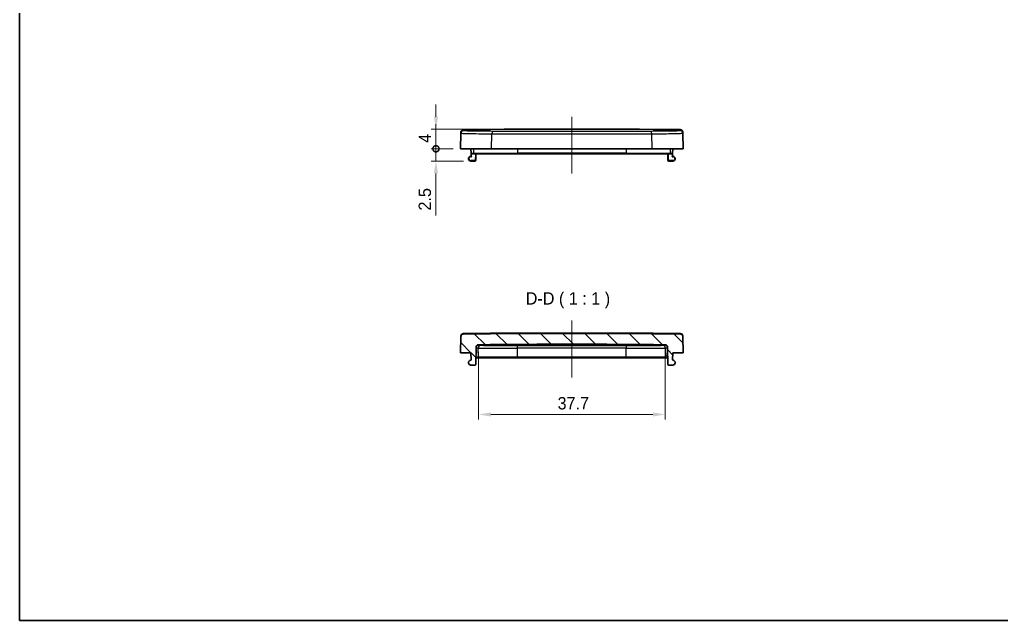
# Model space of a CAD drawing. Header units: millimetres. Extents: x -310 to 1154, y 4 to 285.
# Drawn here: x 362 to 560.7, y 4.5 to 126.1 of the extents above; entities that cross this region are included whole.
import ezdxf

# ---------------------------------------------------------------- set-up
doc = ezdxf.new("R2010")
doc.units = ezdxf.units.MM
doc.layers.get('Defpoints').update_dxf_attribs({"lineweight": 25})
for name, color, linetype, lineweight in [('Border (ISO)', 7, 'Continuous', 35), ('Centerline (ISO)', 131, 'Continuous', 18), ('Dimension (ISO)', 7, 'Continuous', 18), ('Hatch (ISO)', 1, 'Continuous', 18), ('Symbol (ISO)', 7, 'Continuous', 18), ('Visible (ISO)', 7, 'Continuous', 35), ('Visible Narrow (ISO)', 7, 'Continuous', 25)]:
    doc.layers.add(name, color=color, linetype=linetype, lineweight=lineweight)
doc.styles.add('Note Text (TK)', font='')
doc.styles.get('Note Text (TK)').set_extended_font_data('MS PGothic')
doc.dimstyles.new('Default - Method 1b (TK)', dxfattribs={"dimtxt": 2.5, "dimasz": 2.5, "dimexe": 1, "dimexo": 1.5, "dimgap": 1, "dimtad": 1, "dimtoh": 1, "dimrnd": 1e-08, "dimdsep": 46, "dimtxsty": 'Note Text (TK)', "dimcen": 0.09, "dimdle": 5, "dimclrd": 100, "dimclre": 100, "dimclrt": 7, "dimadec": 1, "dimazin": 1, "dimtfac": 1, "dimtmove": 0, "dimatfit": 3, "dimfxl": 1, "dimtolj": 1, "dimlwd": -1, "dimlwe": -1, "dimarcsym": 0})

# ---------------------------------------------------------------- blocks, each defined once
blk = doc.blocks.new('図面枠 tk図枠')
at = {"layer": 'Border (ISO)'}
for p, q in [((14.5, 289), (14.5, 8)), ((14.5, 8), (405.5, 8))]:
    blk.add_line(p, q, dxfattribs=at)
blk = doc.blocks.new('_DotSmall')
at = {"color": 0, "linetype": 'ByBlock', "const_width": 0.5}
blk.add_lwpolyline([(-0.0625, 0, 1), (0.0625, 0, 1)], format="xyb", close=True, dxfattribs=at)
blk = doc.blocks.new('*D67')
at = {"layer": 'Defpoints', "color": 0}
for p in [(446.25, 99.98), (451.25, 99.98), (453.33, 97.48)]:
    blk.add_point(p, dxfattribs=at)
at = {"layer": 'Dimension (ISO)', "color": 100}
for p, q in [((446.25, 99.98), (446.25, 104.98)), ((449.75, 99.98), (445.25, 99.98)), ((446.25, 99.98), (446.25, 97.48)), ((451.83, 97.48), (445.25, 97.48)), ((446.25, 94.98), (446.25, 86.47))]:
    blk.add_line(p, q, dxfattribs=at)
blk.add_solid([(445.83, 94.98), (446.67, 94.98), (446.25, 97.48)], dxfattribs=at)
at = {"layer": 'Dimension (ISO)', "color": 100, "xscale": 2.5, "yscale": 2.5, "zscale": 2.5, "rotation": 270}
blk.add_blockref('_DotSmall', (446.25, 99.98), dxfattribs=at)
at = {"layer": 'Dimension (ISO)', "color": 7, "insert": (444, 87.47), "char_height": 2.5, "attachment_point": 4, "rotation": 90, "style": 'Note Text (TK)'}
blk.add_mtext('\\A1;2.5', dxfattribs=at)
blk = doc.blocks.new('*D68')
at = {"layer": 'Defpoints', "color": 0}
for p in [(446.25, 103.98), (473.75, 103.98), (451.25, 99.98)]:
    blk.add_point(p, dxfattribs=at)
at = {"layer": 'Dimension (ISO)', "color": 100}
for p, q in [((446.25, 106.48), (446.25, 108.98)), ((472.25, 103.98), (445.25, 103.98)), ((446.25, 99.98), (446.25, 103.98)), ((449.75, 99.98), (445.25, 99.98)), ((446.25, 99.98), (446.25, 97.48))]:
    blk.add_line(p, q, dxfattribs=at)
blk.add_solid([(445.83, 106.48), (446.67, 106.48), (446.25, 103.98)], dxfattribs=at)
at = {"layer": 'Dimension (ISO)', "color": 100, "xscale": 2.5, "yscale": 2.5, "zscale": 2.5, "rotation": 90}
blk.add_blockref('_DotSmall', (446.25, 99.98), dxfattribs=at)
at = {"layer": 'Dimension (ISO)', "color": 7, "insert": (444, 101.19), "char_height": 2.5, "attachment_point": 4, "rotation": 90, "style": 'Note Text (TK)'}
blk.add_mtext('\\A1;4', dxfattribs=at)
blk = doc.blocks.new('*D69')
at = {"layer": 'Defpoints', "color": 0}
for p in [(454.86, 60.38), (492.64, 60.3), (454.86, 46.17)]:
    blk.add_point(p, dxfattribs=at)
at = {"layer": 'Dimension (ISO)', "color": 100}
for p, q in [((454.86, 58.88), (454.86, 45.17)), ((492.64, 58.8), (492.64, 45.17)), ((490.14, 46.17), (457.36, 46.17))]:
    blk.add_line(p, q, dxfattribs=at)
for points in [[(457.36, 46.58), (457.36, 45.75), (454.86, 46.17)], [(490.14, 46.58), (490.14, 45.75), (492.64, 46.17)]]:
    blk.add_solid(points, dxfattribs=at)
at = {"layer": 'Dimension (ISO)', "color": 7, "insert": (470.86, 48.42), "char_height": 2.5, "attachment_point": 4, "style": 'Note Text (TK)'}
blk.add_mtext('\\A1;37.7', dxfattribs=at)

msp = doc.modelspace()

# ---------------------------------------------------------------- hatches: boundary and pattern name
at = {"layer": 'Hatch (ISO)'}
h = msp.add_hatch(dxfattribs=at)
h.set_pattern_fill('ANSI31', color=256, angle=90, style=0)
h.set_pattern_definition([(135, (-309.6677, 4.4594), (-2.245064, -2.245064), [])])
edge = h.paths.add_edge_path()
edge.add_spline(control_points=[(451.8018, 62.4668), (451.7434, 62.4662), (451.6771, 62.453), (451.5666, 62.4094), (451.5043, 62.3694), (451.4155, 62.2836), (451.3733, 62.2228), (451.3241, 62.1096), (451.3084, 62.0372), (451.3073, 61.9755)], knot_values=[0.00139802, 0.00139802, 0.00139802, 0.00139802, 0.0185118, 0.0185118, 0.03702397, 0.03702397, 0.0555366, 0.0555366, 0.0740496, 0.0740496, 0.0740496, 0.0740496], degree=3, periodic=0)
edge.add_line((451.3073, 61.9755), (451.2496, 58.6663))
edge.add_line((451.2496, 58.6663), (453.3408, 58.6663))
edge.add_line((453.3408, 58.6663), (453.3653, 57.264))
edge.add_ellipse((453.2653, 57.2623), major_axis=(0.1, 0.0017), ratio=1, start_angle=275.617663, end_angle=360, ccw=False)
edge.add_ellipse((453.3345, 56.6663), major_axis=(-0.0576, 0.4967), ratio=1, start_angle=0, end_angle=173.382337)
edge.add_line((453.3345, 56.1663), (454.1989, 56.1663))
edge.add_ellipse((454.1989, 56.2663), major_axis=(0, -0.1), ratio=1, start_angle=0, end_angle=89)
edge.add_line((454.2989, 56.2645), (454.3607, 59.8062))
edge.add_spline(control_points=[(454.3607, 59.8062), (454.3618, 59.8679), (454.3775, 59.9403), (454.4267, 60.0535), (454.4689, 60.1143), (454.5577, 60.2001), (454.62, 60.2401), (454.7307, 60.2837), (454.7973, 60.297), (454.856, 60.2975)], knot_values=[0.22214881, 0.22214881, 0.22214881, 0.22214881, 0.24066182, 0.24066182, 0.25917445, 0.25917445, 0.27768662, 0.27768662, 0.2948737, 0.2948737, 0.2948737, 0.2948737], degree=3, periodic=0)
edge.add_ellipse((473.7496, -1957.3337), major_axis=(-18.8936, 2017.6313), ratio=1, start_angle=358.9269683, end_angle=360, ccw=False)
edge.add_spline(control_points=[(492.6432, 60.2975), (492.7018, 60.297), (492.7684, 60.2837), (492.8791, 60.2401), (492.9414, 60.2001), (493.0302, 60.1143), (493.0724, 60.0535), (493.1216, 59.9403), (493.1373, 59.8679), (493.1384, 59.8062)], knot_values=[0.00132472, 0.00132472, 0.00132472, 0.00132472, 0.0185118, 0.0185118, 0.03702397, 0.03702397, 0.0555366, 0.0555366, 0.0740496, 0.0740496, 0.0740496, 0.0740496], degree=3, periodic=0)
edge.add_line((493.1384, 59.8062), (493.2002, 56.2645))
edge.add_ellipse((493.3002, 56.2663), major_axis=(-0.1, -0.0017), ratio=1, start_angle=0, end_angle=89)
edge.add_line((493.3002, 56.1663), (494.1647, 56.1663))
edge.add_ellipse((494.1647, 56.6663), major_axis=(0, -0.5), ratio=1, start_angle=0, end_angle=173.382337)
edge.add_ellipse((494.2338, 57.2623), major_axis=(-0.0115, -0.0993), ratio=1, start_angle=275.617663, end_angle=360, ccw=False)
edge.add_line((494.1338, 57.264), (494.1583, 58.6663))
edge.add_line((494.1583, 58.6663), (496.2496, 58.6663))
edge.add_line((496.2496, 58.6663), (496.1918, 61.9755))
edge.add_spline(control_points=[(496.1918, 61.9755), (496.1907, 62.0372), (496.175, 62.1096), (496.1258, 62.2228), (496.0836, 62.2836), (495.9948, 62.3694), (495.9325, 62.4094), (495.8221, 62.453), (495.7558, 62.4662), (495.6973, 62.4668)], knot_values=[0.2221488, 0.2221488, 0.2221488, 0.2221488, 0.24066181, 0.24066181, 0.25917444, 0.25917444, 0.27768661, 0.27768661, 0.29480038, 0.29480038, 0.29480038, 0.29480038], degree=3, periodic=0)
edge.add_ellipse((473.7496, -1957.3337), major_axis=(21.9477, 2019.8006), ratio=1, start_angle=0, end_angle=1.2451364)

# ---------------------------------------------------------------- linework, layer by layer
at = {"layer": 'Centerline (ISO)', "linetype": 'Continuous'}
for p, q in [((473.7496, 106.4782), (473.7496, 94.9782)), ((473.7496, 65.1663), (473.7496, 53.6663))]:
    msp.add_line(p, q, dxfattribs=at)
at = {"layer": 'Visible (ISO)'}
for p, q in [((451.3048, 103.1398), (451.3087, 103.3677)), ((496.1904, 103.3677), (496.1944, 103.1398)), ((451.2496, 99.9782), (451.3048, 103.1398)), ((496.2496, 99.9782), (496.1944, 103.1398)), ((457.5223, 99.9782), (451.2496, 99.9782)), ((453.3408, 99.9782), (453.3566, 99.0764)), ((489.9768, 99.9782), (457.5223, 99.9782)), ((496.2496, 99.9782), (489.9768, 99.9782)), ((494.1583, 99.9782), (494.1426, 99.0764)), ((453.3345, 97.4782), (454.1989, 97.4782)), ((453.3566, 99.0764), (453.3653, 98.5759)), ((453.9376, 98.9782), (453.4566, 98.9782)), ((462.764, 98.9782), (453.9376, 98.9782)), ((454.2989, 97.5764), (454.3234, 98.9782)), ((462.764, 98.9782), (484.7352, 98.9782)), ((493.5615, 98.9782), (484.7352, 98.9782)), ((493.1758, 98.9782), (493.2002, 97.5764)), ((493.3002, 97.4782), (494.1647, 97.4782)), ((494.0426, 98.9782), (493.5615, 98.9782)), ((494.1338, 98.5759), (494.1426, 99.0764)), ((451.3073, 61.9755), (451.2496, 58.6663)), ((451.3073, 61.9755), (451.3087, 62.0558)), ((496.1904, 62.0558), (496.1918, 61.9755)), ((496.2496, 58.6663), (496.1918, 61.9755)), ((454.2989, 56.2645), (454.3607, 59.8062)), ((464.4996, 60.1586), (464.4996, 60.2775)), ((465.0978, 60.2918), (465.0978, 60.1663)), ((465.0978, 60.1663), (465.736, 60.1663)), ((467.8489, 60.1663), (465.736, 60.1663)), ((467.8489, 60.3027), (467.8489, 60.1663)), ((470.0046, 60.1663), (467.8489, 60.1663)), ((470.0046, 60.3079), (470.0046, 60.1663)), ((470.2983, 60.1663), (470.0046, 60.1663)), ((470.2983, 60.3084), (470.2983, 60.1663)), ((470.9446, 60.1663), (470.2983, 60.1663)), ((470.9446, 60.3094), (470.9446, 60.1663)), ((471.1006, 60.1663), (470.9446, 60.1663)), ((471.1006, 60.3096), (471.1006, 60.1663)), ((471.8867, 60.1663), (471.1006, 60.1663)), ((471.8867, 60.3105), (471.8867, 60.1663)), ((472.0447, 60.1663), (471.8867, 60.1663)), ((472.0447, 60.3107), (472.0447, 60.1663)), ((472.6728, 60.1663), (472.0447, 60.1663)), ((472.6728, 60.3111), (472.6728, 60.1663)), ((472.7254, 60.1663), (472.6728, 60.1663)), ((472.7254, 60.3111), (472.7254, 60.1663)), ((474.717, 60.3111), (474.717, 60.1663)), ((474.8304, 60.1663), (474.717, 60.1663)), ((474.8304, 60.3111), (474.8304, 60.1663)), ((475.4767, 60.1663), (474.8304, 60.1663)), ((475.4767, 60.3106), (475.4767, 60.1663)), ((475.6327, 60.1663), (475.4767, 60.1663)), ((475.6327, 60.3105), (475.6327, 60.1663)), ((476.4188, 60.1663), (475.6327, 60.1663)), ((476.4188, 60.3096), (476.4188, 60.1663)), ((476.5768, 60.1663), (476.4188, 60.1663)), ((476.5768, 60.3094), (476.5768, 60.1663)), ((477.2049, 60.1663), (476.5768, 60.1663)), ((477.2049, 60.3084), (477.2049, 60.1663)), ((477.4986, 60.1663), (477.2049, 60.1663)), ((477.4986, 60.3079), (477.4986, 60.1663)), ((479.6543, 60.1663), (477.4986, 60.1663)), ((479.6543, 60.3027), (479.6543, 60.1663)), ((481.7632, 60.1663), (479.6543, 60.1663)), ((481.7632, 60.1663), (482.4013, 60.1663)), ((482.4013, 60.2918), (482.4013, 60.1663)), ((482.9996, 60.2775), (482.9996, 60.1586)), ((493.1384, 59.8062), (493.2002, 56.2645)), ((451.2496, 58.6663), (453.3408, 58.6663)), ((453.3408, 58.6663), (453.3653, 57.264)), ((454.3234, 57.6663), (454.6684, 57.6663)), ((454.6684, 57.6663), (462.764, 57.6663)), ((462.764, 57.6663), (484.7352, 57.6663)), ((484.7352, 57.6663), (492.8307, 57.6663)), ((492.8307, 57.6663), (493.1758, 57.6663)), ((494.1338, 57.264), (494.1583, 58.6663)), ((494.1583, 58.6663), (496.2496, 58.6663)), ((453.3345, 56.1663), (454.1989, 56.1663)), ((493.3002, 56.1663), (494.1647, 56.1663))]:
    msp.add_line(p, q, dxfattribs=at)
for centre, radius, start, end in [((451.8087, 103.359), 0.5, 90.622504, 179), ((473.7496, -1916.0218), 2020, 89.3774962, 90.6225038), ((495.6905, 103.359), 0.5, 1, 89.377496), ((453.3345, 97.9782), 0.5, 96.617663, 270), ((453.2653, 98.5742), 0.1, 276.617663, 0.982082), ((453.4566, 99.0782), 0.1, 181, 270), ((454.1989, 97.5782), 0.1, 270, 359), ((493.3002, 97.5782), 0.1, 181, 270), ((494.0426, 99.0782), 0.1, 270, 359), ((494.2338, 98.5742), 0.1, 179.017918, 263.382337), ((494.1647, 97.9782), 0.5, 270, 83.382337), ((451.8087, 62.0471), 0.5, 90.622504, 179), ((473.7496, -1957.3337), 2019.9198, 89.3774318, 90.6225682), ((473.7496, -1957.3337), 2020, 89.3774962, 90.6225038), ((495.6905, 62.0471), 0.5, 1, 89.377496), ((473.7496, -1957.3337), 2017.7197, 89.4634842, 90.5365158), ((473.7496, -1957.3337), 2017.6451, 89.7657212, 90.2342788), ((473.7496, -1957.3337), 2017.4964, 89.7657039, 90.2342961), ((453.3345, 56.6663), 0.5, 96.617663, 270), ((453.2653, 57.2623), 0.1, 276.617663, 1), ((454.1989, 56.2663), 0.1, 270, 359), ((493.3002, 56.2663), 0.1, 181, 270), ((494.2338, 57.2623), 0.1, 179, 263.382337), ((494.1647, 56.6663), 0.5, 270, 83.382337)]:
    msp.add_arc(centre, radius, start, end, dxfattribs=at)
for points, knots in [([(451.8018, 62.4668), (451.7434, 62.4662), (451.6771, 62.453), (451.5666, 62.4094), (451.5043, 62.3694), (451.4155, 62.2836), (451.3733, 62.2228), (451.3241, 62.1096), (451.3084, 62.0372), (451.3073, 61.9755)], [0.0013980227, 0.0013980227, 0.0013980227, 0.0013980227, 0.0185117974, 0.0185117974, 0.0370239705, 0.0370239705, 0.0555365978, 0.0555365978, 0.0740496012, 0.0740496012, 0.0740496012, 0.0740496012]), ([(496.1918, 61.9755), (496.1907, 62.0372), (496.175, 62.1096), (496.1258, 62.2228), (496.0836, 62.2836), (495.9948, 62.3694), (495.9325, 62.4094), (495.8221, 62.453), (495.7558, 62.4662), (495.6973, 62.4668)], [0.2221488047, 0.2221488047, 0.2221488047, 0.2221488047, 0.240661808, 0.240661808, 0.2591744354, 0.2591744354, 0.2776866084, 0.2776866084, 0.2948003832, 0.2948003832, 0.2948003832, 0.2948003832]), ([(454.3607, 59.8062), (454.3618, 59.8679), (454.3775, 59.9403), (454.4267, 60.0535), (454.4689, 60.1143), (454.5577, 60.2001), (454.62, 60.2401), (454.7307, 60.2837), (454.7973, 60.297), (454.856, 60.2975)], [0.222148814, 0.222148814, 0.222148814, 0.222148814, 0.2406618193, 0.2406618193, 0.259174448, 0.259174448, 0.2776866213, 0.2776866213, 0.2948737005, 0.2948737005, 0.2948737005, 0.2948737005]), ([(464.4996, 60.2775), (464.4996, 60.2792), (464.5247, 60.281), (464.6267, 60.2846), (464.7037, 60.2863), (464.8813, 60.2894), (464.9937, 60.2908), (465.2401, 60.2931), (465.374, 60.294), (465.4996, 60.2945)], [0.150679255, 0.150679255, 0.150679255, 0.150679255, 0.188351777, 0.188351777, 0.226024299, 0.226024299, 0.263693714, 0.263693714, 0.301363128, 0.301363128, 0.301363128, 0.301363128]), ([(465.4996, 60.1458), (465.374, 60.1453), (465.2401, 60.1452), (464.9937, 60.1459), (464.8813, 60.1467), (464.7037, 60.149), (464.6267, 60.1506), (464.5247, 60.1543), (464.4996, 60.1565), (464.4996, 60.1586)], [0.150689026, 0.150689026, 0.150689026, 0.150689026, 0.188356992, 0.188356992, 0.226024958, 0.226024958, 0.263698485, 0.263698485, 0.301372013, 0.301372013, 0.301372013, 0.301372013]), ([(481.9996, 60.2945), (482.1251, 60.294), (482.2591, 60.2931), (482.5054, 60.2908), (482.6179, 60.2894), (482.7955, 60.2863), (482.8724, 60.2846), (482.9745, 60.281), (482.9996, 60.2792), (482.9996, 60.2775)], [0.150679255, 0.150679255, 0.150679255, 0.150679255, 0.18834867, 0.18834867, 0.226018084, 0.226018084, 0.263690606, 0.263690606, 0.301363128, 0.301363128, 0.301363128, 0.301363128]), ([(482.9996, 60.1586), (482.9996, 60.1565), (482.9745, 60.1543), (482.8724, 60.1506), (482.7955, 60.149), (482.6179, 60.1467), (482.5054, 60.1459), (482.2591, 60.1452), (482.1251, 60.1453), (481.9996, 60.1458)], [0.150689025, 0.150689025, 0.150689025, 0.150689025, 0.188362553, 0.188362553, 0.226036081, 0.226036081, 0.263704047, 0.263704047, 0.301372013, 0.301372013, 0.301372013, 0.301372013]), ([(492.6432, 60.2975), (492.7018, 60.297), (492.7684, 60.2837), (492.8791, 60.2401), (492.9414, 60.2001), (493.0302, 60.1143), (493.0724, 60.0535), (493.1216, 59.9403), (493.1373, 59.8679), (493.1384, 59.8062)], [0.0013247177, 0.0013247177, 0.0013247177, 0.0013247177, 0.0185117969, 0.0185117969, 0.0370239703, 0.0370239703, 0.0555365989, 0.0555365989, 0.0740496042, 0.0740496042, 0.0740496042, 0.0740496042])]:
    msp.add_open_spline(points, degree=3, knots=knots, dxfattribs=at)
for points in [[(473.8093, 60.1663), (473.3109, 60.1663), (472.7254, 60.1663), (472.7254, 60.1663)], [(474.717, 60.1663), (474.5306, 60.1663), (474.097, 60.1663), (473.8093, 60.1663)]]:
    msp.add_open_spline(points, degree=2, dxfattribs=at)
at = {"layer": 'Visible Narrow (ISO)'}
for p, q in [((451.8032, 103.8589), (451.7992, 103.631)), ((495.6999, 103.631), (495.6959, 103.8589)), ((457.5223, 99.9782), (457.5476, 103.0198)), ((489.9768, 99.9782), (489.9515, 103.0198)), ((453.8276, 99.9782), (453.8425, 99.0764)), ((462.764, 99.9782), (462.764, 99.0764)), ((484.7352, 99.9782), (484.7352, 99.0764)), ((493.6716, 99.9782), (493.6566, 99.0764)), ((453.3345, 98.4428), (453.3345, 98.3764)), ((453.3345, 98.3764), (453.4688, 98.3764)), ((453.3345, 97.4782), (453.3345, 97.5764)), ((454.1989, 97.5764), (453.3345, 97.5764)), ((453.3566, 99.0764), (453.8425, 99.0764)), ((453.4688, 98.3764), (453.4583, 98.9782)), ((453.8425, 99.0764), (462.764, 99.0764)), ((454.2234, 98.9782), (454.1989, 97.5764)), ((454.1989, 97.4782), (454.1989, 97.5764)), ((484.7352, 99.0764), (462.764, 99.0764)), ((462.764, 99.0764), (462.764, 98.9782)), ((484.7352, 99.0764), (484.7352, 98.9782)), ((484.7352, 99.0764), (493.6566, 99.0764)), ((493.3002, 97.5764), (493.2757, 98.9782)), ((493.3002, 97.5764), (493.3002, 97.4782)), ((494.1647, 97.5764), (493.3002, 97.5764)), ((493.6566, 99.0764), (494.1426, 99.0764)), ((494.0409, 98.9782), (494.0304, 98.3764)), ((494.0304, 98.3764), (494.1647, 98.3764)), ((494.1647, 98.3764), (494.1647, 98.4428)), ((494.1647, 97.5764), (494.1647, 97.4782)), ((451.8032, 62.547), (451.8018, 62.4668)), ((495.6973, 62.4668), (495.6959, 62.547)), ((454.7785, 58.6663), (454.7943, 59.6215)), ((454.8534, 60.1496), (454.856, 60.2975)), ((465.4996, 60.1663), (465.4996, 60.1458)), ((465.736, 60.2955), (465.736, 60.1663)), ((473.8093, 60.3114), (473.8093, 60.1663)), ((481.7632, 60.2955), (481.7632, 60.1663)), ((481.9996, 60.1663), (481.9996, 60.1458)), ((492.6432, 60.2975), (492.6457, 60.1496)), ((492.7207, 58.6663), (492.7048, 59.6215)), ((454.7635, 57.7645), (454.3251, 57.7645)), ((454.7785, 58.6663), (454.7635, 57.7645)), ((462.764, 57.7645), (454.7635, 57.7645)), ((462.764, 57.7645), (462.764, 59.5801)), ((462.764, 57.6663), (462.764, 57.7645)), ((484.7352, 57.7645), (462.764, 57.7645)), ((484.7352, 57.7645), (484.7352, 59.5801)), ((484.7352, 57.6663), (484.7352, 57.7645)), ((492.7356, 57.7645), (484.7352, 57.7645)), ((492.7207, 58.6663), (492.7356, 57.7645)), ((493.174, 57.7645), (492.7356, 57.7645))]:
    msp.add_line(p, q, dxfattribs=at)
for centre, start, end in [((453.3345, 97.9764), 90, 270), ((494.1647, 97.9764), 270, 90)]:
    msp.add_arc(centre, 0.4, start, end, dxfattribs=at)
for centre, major_axis, ratio, start_param, end_param in [((451.8047, 103.1311), (-0.4999, 0.0087), 0.9998871, 4.74070701, 6.28318531), ((457.7862, 103.0111), (0.0015, 0.5), 0.47731101, 0.02276294, 1.55475591), ((489.7129, 103.0111), (-0.0015, 0.5), 0.47731101, 4.7284294, 6.26042237), ((495.6945, 103.1311), (0.4999, 0.0087), 0.9998871, 0, 1.54247829), ((453.2653, 98.5741), (0.1, 0.0017), 0.99984289, 4.81044914, 6.28318531), ((453.3345, 98.5075), (-0.0706, -0.0708), 0.5137427, 1.09524327, 2.07536841), ((453.4688, 98.3782), (-0.2035, 0.1), 0.00690791, 0.8534901, 1.5741902), ((453.4688, 98.3782), (-0.1035, 0.2017), 0.00351474, 0.85694412, 1.57764421), ((453.9376, 99.0782), (0, -0.1), 0.95087762, 4.72984227, 6.28318531), ((454.1989, 97.5782), (0.1, -0.0017), 0.01744975, 4.71269357, 6.28318531), ((493.3002, 97.5782), (-0.1, -0.0017), 0.01744975, 0, 1.57049174), ((493.5615, 99.0782), (0, -0.1), 0.95087762, 0, 1.55334303), ((494.0304, 98.3782), (0.1035, 0.2017), 0.00351474, 4.70554109, 5.42624119), ((494.0304, 98.3782), (0.2035, 0.1), 0.00690791, 4.70899511, 5.42969521), ((494.1647, 98.5075), (-0.0706, 0.0708), 0.5137427, 1.06622424, 2.04634938), ((494.2338, 98.5741), (-0.1, 0.0017), 0.99984289, 0.00000023, 1.47273639), ((454.8581, 59.6497), (-0.4999, 0.0087), 0.99988687, 4.73920517, 6.28318531), ((455.2697, 59.6128), (0.0205, 0.4996), 0.9508696, 0.0527522, 1.5923321), ((473.7496, -1956.0495), (-2016.4578, 0), 0.9998477, 4.70693963, 4.71783833), ((462.764, 59.5713), (-0.0027, 0.5), 0.0000951, 4.72984201, 6.26416227), ((473.7496, -1956.0411), (2015.9581, 0), 0.9998477, 1.56534698, 1.57624568), ((484.7352, 59.5713), (0.0027, 0.5), 0.0000951, 0.01902304, 1.55334329), ((492.2295, 59.6128), (-0.0205, 0.4996), 0.9508696, 4.69085321, 6.23043311), ((492.6411, 59.6497), (0.4999, 0.0087), 0.99988687, 0, 1.54398013), ((454.6684, 57.7663), (0, -0.1), 0.95087762, 0, 1.55334303), ((492.8307, 57.7663), (0, -0.1), 0.95087762, 4.72984227, 6.28318531)]:
    msp.add_ellipse(centre, major_axis=major_axis, ratio=ratio, start_param=start_param, end_param=end_param, dxfattribs=at)
for points, knots in [([(457.7823, 103.511), (457.1297, 103.5129), (456.5117, 103.516), (455.0252, 103.5268), (454.2297, 103.5362), (452.7615, 103.5632), (452.1993, 103.5824), (451.8495, 103.6126), (451.7991, 103.6217), (451.7992, 103.631)], [0, 0, 0, 0, 0.22273642, 0.22273642, 0.5791147, 0.5791147, 1.04240646, 1.04240646, 1.22848041, 1.22848041, 1.22848041, 1.22848041]), ([(489.7169, 103.511), (487.8088, 103.5053), (485.7995, 103.5007), (480.4105, 103.4915), (476.9323, 103.4887), (469.7299, 103.489), (466.008, 103.4926), (460.8742, 103.5026), (459.2964, 103.5065), (457.7823, 103.511)], [0, 0, 0, 0, 0.65124466, 0.65124466, 1.69323611, 1.69323611, 2.81143551, 2.81143551, 3.3282313, 3.3282313, 3.3282313, 3.3282313]), ([(495.6999, 103.631), (495.7001, 103.6199), (495.6277, 103.6091), (495.254, 103.5825), (494.8408, 103.5677), (493.5144, 103.5386), (492.4873, 103.526), (490.7774, 103.515), (490.2591, 103.5126), (489.7169, 103.511)], [0, 0, 0, 0, 0.22295086, 0.22295086, 0.57967224, 0.57967224, 1.04341004, 1.04341004, 1.22848038, 1.22848038, 1.22848038, 1.22848038]), ([(451.3048, 103.1398), (451.3046, 103.1305), (451.3572, 103.1215), (451.7223, 103.0912), (452.3089, 103.072), (453.8408, 103.045), (454.6708, 103.0356), (456.2219, 103.0248), (456.8667, 103.0217), (457.5476, 103.0198)], [-1.22848041, -1.22848041, -1.22848041, -1.22848041, -1.04240646, -1.04240646, -0.5791147, -0.5791147, -0.22273642, -0.22273642, 0, 0, 0, 0]), ([(457.5476, 103.0198), (459.084, 103.0153), (460.685, 103.0115), (465.8943, 103.0015), (469.6708, 102.9979), (476.979, 102.9975), (480.5083, 103.0004), (485.9766, 103.0095), (488.0154, 103.0142), (489.9515, 103.0198)], [-3.3282313, -3.3282313, -3.3282313, -3.3282313, -2.81143551, -2.81143551, -1.69323611, -1.69323611, -0.65124466, -0.65124466, 0, 0, 0, 0]), ([(489.9515, 103.0198), (490.5173, 103.0214), (491.0581, 103.0238), (492.8423, 103.0348), (493.9139, 103.0475), (495.298, 103.0765), (495.7291, 103.0913), (496.119, 103.1179), (496.1946, 103.1287), (496.1944, 103.1398)], [-1.22848038, -1.22848038, -1.22848038, -1.22848038, -1.04341004, -1.04341004, -0.57967224, -0.57967224, -0.22295086, -0.22295086, 0, 0, 0, 0]), ([(453.2769, 98.4748), (453.2769, 98.4745), (453.2851, 98.4701), (453.3084, 98.4574), (453.3207, 98.4507), (453.3345, 98.4428)], [0.0003528141, 0.0003528141, 0.0003528141, 0.0003528141, 0.0111317872, 0.0111317872, 0.0188909139, 0.0188909139, 0.0188909139, 0.0188909139]), ([(453.2769, 98.4748), (453.2769, 98.4748), (453.2769, 98.4748), (453.2769, 98.4748), (453.2769, 98.4748), (453.2769, 98.4748)], [-0.000352831976, -0.000352831976, -0.000352831976, -0.000352831976, -0.000176415998, -0.000176415998, -0.00000000002, -0.00000000002, -0.00000000002, -0.00000000002]), ([(453.4005, 98.51), (453.3925, 98.5257), (453.385, 98.5396), (453.3706, 98.5661), (453.3653, 98.5756), (453.3653, 98.5759)], [-0.0188909139, -0.0188909139, -0.0188909139, -0.0188909139, -0.0111317872, -0.0111317872, -0.0003528141, -0.0003528141, -0.0003528141, -0.0003528141]), ([(494.1338, 98.5759), (494.1338, 98.5756), (494.1285, 98.5661), (494.1141, 98.5396), (494.1067, 98.5257), (494.0987, 98.51)], [0.0003528141, 0.0003528141, 0.0003528141, 0.0003528141, 0.0111317872, 0.0111317872, 0.0188909139, 0.0188909139, 0.0188909139, 0.0188909139]), ([(494.1647, 98.4428), (494.1784, 98.4507), (494.1907, 98.4574), (494.214, 98.4701), (494.2223, 98.4745), (494.2223, 98.4748)], [-0.0188909139, -0.0188909139, -0.0188909139, -0.0188909139, -0.0111317872, -0.0111317872, -0.0003528141, -0.0003528141, -0.0003528141, -0.0003528141]), ([(494.2223, 98.4748), (494.2223, 98.4748), (494.2223, 98.4748), (494.2223, 98.4748), (494.2223, 98.4748), (494.2223, 98.4748)], [-0.000352831956, -0.000352831956, -0.000352831956, -0.000352831956, -0.000176415978, -0.000176415978, 0, 0, 0, 0]), ([(454.3582, 59.6585), (454.358, 59.6518), (454.3947, 59.6454), (454.5407, 59.633), (454.65, 59.6271), (454.7943, 59.6215)], [0, 0, 0, 0, 0.132071278, 0.132071278, 0.264142556, 0.264142556, 0.264142556, 0.264142556]), ([(454.7943, 59.6215), (454.9627, 59.615), (455.1816, 59.609), (455.8716, 59.595), (456.4156, 59.5879), (457.8815, 59.576), (458.8681, 59.5725), (460.8395, 59.5726), (461.8017, 59.5751), (462.764, 59.5801)], [0, 0, 0, 0, 0.153535478, 0.153535478, 0.399192242, 0.399192242, 0.718546036, 0.718546036, 0.990024707, 0.990024707, 0.990024707, 0.990024707]), ([(455.2651, 60.1127), (455.1289, 60.1183), (455.0257, 60.1242), (454.8879, 60.1366), (454.8533, 60.143), (454.8534, 60.1496)], [-0.264142556, -0.264142556, -0.264142556, -0.264142556, -0.132071278, -0.132071278, 0, 0, 0, 0]), ([(462.7612, 60.0712), (461.8561, 60.0663), (460.9511, 60.0638), (459.0969, 60.0637), (458.1689, 60.0672), (456.79, 60.0791), (456.2784, 60.0862), (455.6294, 60.1002), (455.4234, 60.1062), (455.2651, 60.1127)], [-0.990024707, -0.990024707, -0.990024707, -0.990024707, -0.718546036, -0.718546036, -0.399192242, -0.399192242, -0.153535478, -0.153535478, 0, 0, 0, 0]), ([(484.7352, 59.5801), (485.652, 59.5754), (486.5688, 59.5728), (488.2299, 59.5724), (488.9822, 59.5741), (489.6602, 59.5776), (490.3381, 59.5811), (490.9415, 59.5865), (491.9933, 59.6011), (492.4212, 59.6106), (492.7048, 59.6215)], [0, 0, 0, 0, 0.258652738, 0.258652738, 0.495012384, 0.495012384, 0.495012384, 0.731372031, 0.731372031, 0.990024769, 0.990024769, 0.990024769, 0.990024769]), ([(492.234, 60.1127), (491.9673, 60.1018), (491.5648, 60.0922), (490.5756, 60.0776), (490.008, 60.0723), (489.3703, 60.0688), (488.7326, 60.0652), (488.025, 60.0635), (486.4626, 60.064), (485.6003, 60.0665), (484.7379, 60.0712)], [-0.990024769, -0.990024769, -0.990024769, -0.990024769, -0.731372031, -0.731372031, -0.495012384, -0.495012384, -0.495012384, -0.258652738, -0.258652738, 0, 0, 0, 0]), ([(492.6457, 60.1496), (492.6459, 60.143), (492.6112, 60.1366), (492.4734, 60.1242), (492.3702, 60.1183), (492.234, 60.1127)], [-0.264142555, -0.264142555, -0.264142555, -0.264142555, -0.132071278, -0.132071278, 0, 0, 0, 0]), ([(492.7048, 59.6215), (492.8491, 59.6271), (492.9584, 59.633), (493.1044, 59.6454), (493.1411, 59.6518), (493.141, 59.6585)], [0, 0, 0, 0, 0.132071278, 0.132071278, 0.264142555, 0.264142555, 0.264142555, 0.264142555])]:
    msp.add_open_spline(points, degree=3, knots=knots, dxfattribs=at)

# ---------------------------------------------------------------- block references
msp.add_blockref('図面枠 tk図枠', (347.4989, -3.5406))

# ---------------------------------------------------------------- texts
at = {"layer": 'Symbol (ISO)', "color": 7, "insert": (464.4163, 67.6663), "char_height": 2.5, "attachment_point": 7, "style": 'Note Text (TK)'}
msp.add_mtext('D-D ( 1 : 1 )', dxfattribs=at)

# ---------------------------------------------------------------- dimensions: what is measured, and where the dimension line sits
at = {"layer": 'Dimension (ISO)', "color": 100}
for base, p1, p2, angle, override, picture, middle in [((446.2496, 103.9782), (451.2496, 99.9782), (473.7496, 103.9782), 270, {"dimgap": 1, "dimtoh": 0, "dimdec": 2, "dimblk1": 'DotSmall', "dimsah": 1, "dimdle": 0, "dimtol": 0, "dimlim": 0, "dimtp": 0, "dimtm": 0, "dimtdec": 2, "dimtofl": 1, "dimatfit": 1}, '*D68', (446.2496, 101.9782)), ((446.2496, 99.9782), (453.3345, 97.4782), (451.2496, 99.9782), 270, {"dimgap": 1, "dimtoh": 0, "dimdec": 2, "dimblk2": 'DotSmall', "dimsah": 1, "dimdle": 0, "dimtol": 0, "dimlim": 0, "dimtp": 0, "dimtm": 0, "dimtdec": 2, "dimtofl": 1, "dimatfit": 1}, '*D67', (446.2496, 89.4753)), ((454.8574, 46.1663), (492.6432, 60.2975), (454.8574, 60.3778), 180, {"dimtoh": 0, "dimlfac": 0.99773, "dimtofl": 0, "dimatfit": 1}, '*D69', (473.7503, 46.1663))]:
    dim = msp.add_linear_dim(base=base, p1=p1, p2=p2, angle=angle, dimstyle='Default - Method 1b (TK)', override=override, dxfattribs=at)
    dim.commit()
    dim.dimension.update_dxf_attribs({"geometry": picture, "text_midpoint": middle, "dimtype": 160})

doc.saveas('drawing.dxf')
